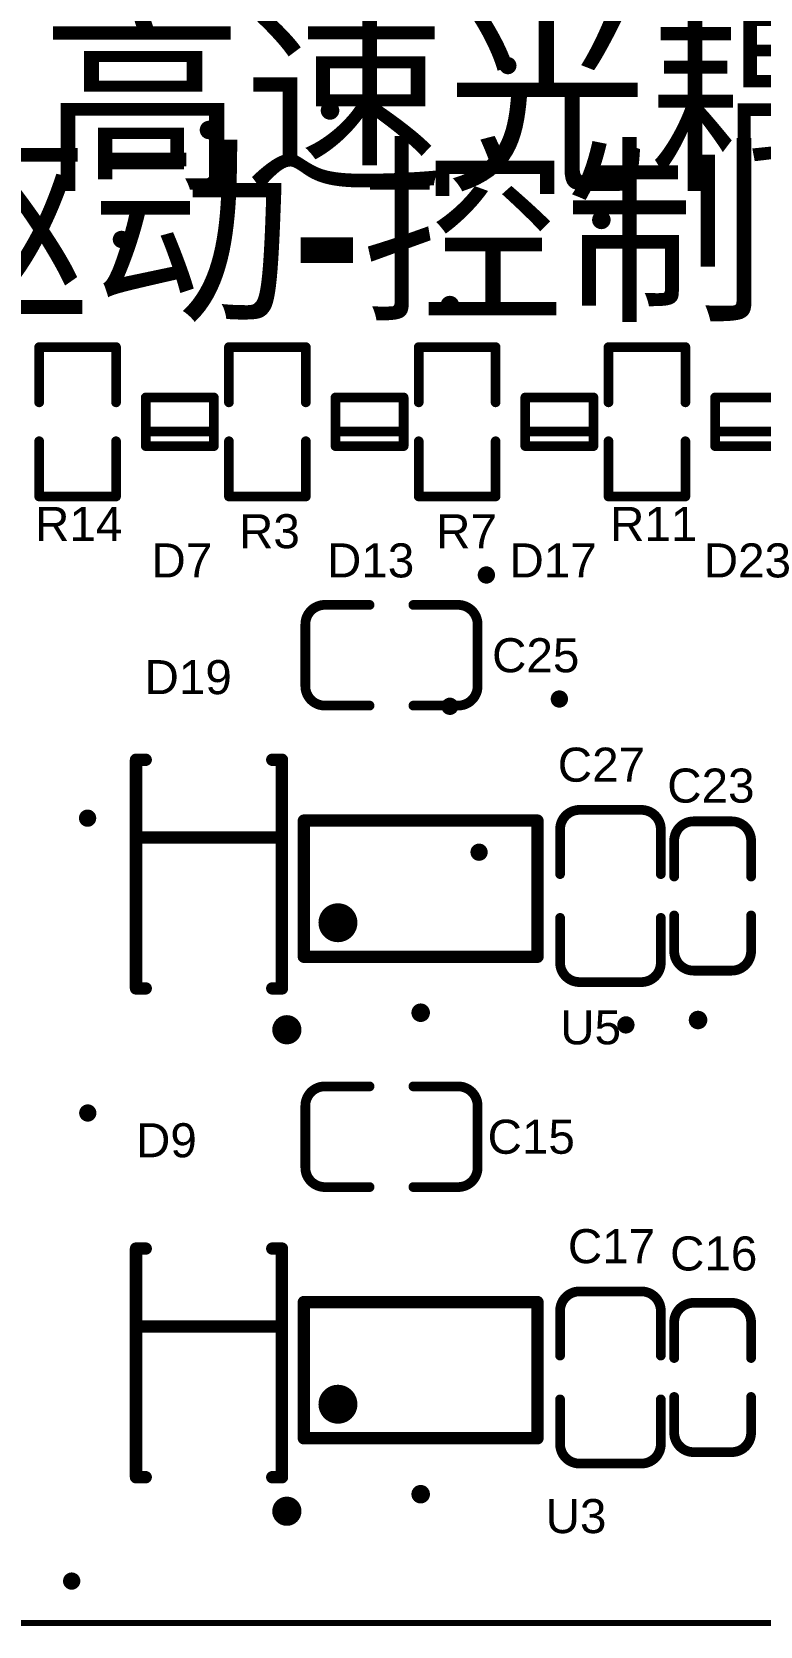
# Model space of a CAD drawing. Header units: inches. Extents: x -6 to 109, y -11 to 64.
# Drawn here: x 62.51 to 77.48, y -0.16 to 32.62 of the extents above; entities that cross this region are included whole.
import ezdxf

# ---------------------------------------------------------------- set-up
doc = ezdxf.new("R2010")
doc.units = ezdxf.units.IN
for name, color, linetype in [('Mechanical1', 6, 'Continuous'), ('TopOverlay', 2, 'Continuous'), ('ViaHoleLayer', 16, 'Continuous')]:
    doc.layers.add(name, color=color, linetype=linetype)
doc.styles.add('Arial', font='', dxfattribs={"height": 0.2})
doc.styles.add('Arial_Bold', font='', dxfattribs={"height": 0.2})
doc.styles.get('Arial').set_extended_font_data('Arial')
doc.styles.get('Arial_Bold').set_extended_font_data('Arial', bold=True)

# ---------------------------------------------------------------- blocks, each defined once
blk = doc.blocks.new('LC_SOIC_8_150____7')
at = {"layer": 'TopOverlay', "const_width": 0.254}
for points in [[(-2.4, 1.4), (2.4, 1.4)], [(-2.4, -1.4), (-2.4, 1.4)], [(2.4, -1.4), (2.4, 1.4)], [(-2.4, -1.4), (2.4, -1.4)]]:
    blk.add_lwpolyline(points, dxfattribs=at)
at = {"layer": 'TopOverlay'}
for points, const_width in [([(-2.464, 1.4, 1), (-2.337, 1.4, 1)], 0.127), ([(-2.464, 1.4, 1), (-2.337, 1.4, 1)], 0.127), ([(2.337, 1.4, 1), (2.464, 1.4, 1)], 0.127), ([(2.337, 1.4, 1), (2.464, 1.4, 1)], 0.127), ([(-1.5, -0.7, 1), (-1.9, -0.7, 1)], 0.4), ([(-2, -0.7, 1), (-1.8, -0.7, 1)], 0.2), ([(-1.6, -0.7, 1), (-1.4, -0.7, 1)], 0.2), ([(-2.464, -1.4, 1), (-2.337, -1.4, 1)], 0.127), ([(-2.464, -1.4, 1), (-2.337, -1.4, 1)], 0.127), ([(2.337, -1.4, 1), (2.464, -1.4, 1)], 0.127), ([(2.337, -1.4, 1), (2.464, -1.4, 1)], 0.127), ([(-2.6, -2.9, 1), (-2.9, -2.9, 1)], 0.3), ([(-2.975, -2.9, 1), (-2.825, -2.9, 1)], 0.15), ([(-2.675, -2.9, 1), (-2.525, -2.9, 1)], 0.15)]:
    blk.add_lwpolyline(points, format="xyb", close=True, dxfattribs=dict(at, const_width=const_width))
blk = doc.blocks.new('LC_SOIC_8_150____9')
at = {"layer": 'TopOverlay', "const_width": 0.254}
for points in [[(-2.4, 1.4), (2.4, 1.4)], [(-2.4, -1.4), (-2.4, 1.4)], [(2.4, -1.4), (2.4, 1.4)], [(-2.4, -1.4), (2.4, -1.4)]]:
    blk.add_lwpolyline(points, dxfattribs=at)
at = {"layer": 'TopOverlay'}
for points, const_width in [([(-2.464, 1.4, 1), (-2.337, 1.4, 1)], 0.127), ([(-2.464, 1.4, 1), (-2.337, 1.4, 1)], 0.127), ([(2.337, 1.4, 1), (2.464, 1.4, 1)], 0.127), ([(2.337, 1.4, 1), (2.464, 1.4, 1)], 0.127), ([(-1.5, -0.7, 1), (-1.9, -0.7, 1)], 0.4), ([(-2, -0.7, 1), (-1.8, -0.7, 1)], 0.2), ([(-1.6, -0.7, 1), (-1.4, -0.7, 1)], 0.2), ([(-2.464, -1.4, 1), (-2.337, -1.4, 1)], 0.127), ([(-2.464, -1.4, 1), (-2.337, -1.4, 1)], 0.127), ([(2.337, -1.4, 1), (2.464, -1.4, 1)], 0.127), ([(2.337, -1.4, 1), (2.464, -1.4, 1)], 0.127), ([(-2.6, -2.9, 1), (-2.9, -2.9, 1)], 0.3), ([(-2.975, -2.9, 1), (-2.825, -2.9, 1)], 0.15), ([(-2.675, -2.9, 1), (-2.525, -2.9, 1)], 0.15)]:
    blk.add_lwpolyline(points, format="xyb", close=True, dxfattribs=dict(at, const_width=const_width))
blk = doc.blocks.new('LC_0603_R_26')
at = {"layer": 'TopOverlay', "const_width": 0.2}
for points in [[(-0.4, 0.79), (-1.535, 0.79)], [(-1.535, -0.79), (-1.535, 0.79)], [(1.535, 0.79), (0.4, 0.79)], [(1.535, -0.79), (1.535, 0.79)], [(-0.4, -0.79), (-1.535, -0.79)], [(1.535, -0.79), (0.4, -0.79)]]:
    blk.add_lwpolyline(points, dxfattribs=at)
at = {"layer": 'TopOverlay', "const_width": 0.1}
for points in [[(-1.585, 0.79, 1), (-1.485, 0.79, 1)], [(-1.585, 0.79, 1), (-1.485, 0.79, 1)], [(-0.45, 0.79, 1), (-0.35, 0.79, 1)], [(0.35, 0.79, 1), (0.45, 0.79, 1)], [(1.485, 0.79, 1), (1.585, 0.79, 1)], [(1.485, 0.79, 1), (1.585, 0.79, 1)], [(-1.585, -0.79, 1), (-1.485, -0.79, 1)], [(-1.585, -0.79, 1), (-1.485, -0.79, 1)], [(-0.45, -0.79, 1), (-0.35, -0.79, 1)], [(0.35, -0.79, 1), (0.45, -0.79, 1)], [(1.485, -0.79, 1), (1.585, -0.79, 1)], [(1.485, -0.79, 1), (1.585, -0.79, 1)]]:
    blk.add_lwpolyline(points, format="xyb", close=True, dxfattribs=at)
blk = doc.blocks.new('LC_0603_R_29')
at = {"layer": 'TopOverlay', "const_width": 0.2}
for points in [[(-0.4, 0.79), (-1.535, 0.79)], [(-1.535, -0.79), (-1.535, 0.79)], [(1.535, 0.79), (0.4, 0.79)], [(1.535, -0.79), (1.535, 0.79)], [(-0.4, -0.79), (-1.535, -0.79)], [(1.535, -0.79), (0.4, -0.79)]]:
    blk.add_lwpolyline(points, dxfattribs=at)
at = {"layer": 'TopOverlay', "const_width": 0.1}
for points in [[(-1.585, 0.79, 1), (-1.485, 0.79, 1)], [(-1.585, 0.79, 1), (-1.485, 0.79, 1)], [(-0.45, 0.79, 1), (-0.35, 0.79, 1)], [(0.35, 0.79, 1), (0.45, 0.79, 1)], [(1.485, 0.79, 1), (1.585, 0.79, 1)], [(1.485, 0.79, 1), (1.585, 0.79, 1)], [(-1.585, -0.79, 1), (-1.485, -0.79, 1)], [(-1.585, -0.79, 1), (-1.485, -0.79, 1)], [(-0.45, -0.79, 1), (-0.35, -0.79, 1)], [(0.35, -0.79, 1), (0.45, -0.79, 1)], [(1.485, -0.79, 1), (1.585, -0.79, 1)], [(1.485, -0.79, 1), (1.585, -0.79, 1)]]:
    blk.add_lwpolyline(points, format="xyb", close=True, dxfattribs=at)
blk = doc.blocks.new('LC_0603_R_33')
at = {"layer": 'TopOverlay', "const_width": 0.2}
for points in [[(-0.4, 0.79), (-1.535, 0.79)], [(-1.535, -0.79), (-1.535, 0.79)], [(1.535, 0.79), (0.4, 0.79)], [(1.535, -0.79), (1.535, 0.79)], [(-0.4, -0.79), (-1.535, -0.79)], [(1.535, -0.79), (0.4, -0.79)]]:
    blk.add_lwpolyline(points, dxfattribs=at)
at = {"layer": 'TopOverlay', "const_width": 0.1}
for points in [[(-1.585, 0.79, 1), (-1.485, 0.79, 1)], [(-1.585, 0.79, 1), (-1.485, 0.79, 1)], [(-0.45, 0.79, 1), (-0.35, 0.79, 1)], [(0.35, 0.79, 1), (0.45, 0.79, 1)], [(1.485, 0.79, 1), (1.585, 0.79, 1)], [(1.485, 0.79, 1), (1.585, 0.79, 1)], [(-1.585, -0.79, 1), (-1.485, -0.79, 1)], [(-1.585, -0.79, 1), (-1.485, -0.79, 1)], [(-0.45, -0.79, 1), (-0.35, -0.79, 1)], [(0.35, -0.79, 1), (0.45, -0.79, 1)], [(1.485, -0.79, 1), (1.585, -0.79, 1)], [(1.485, -0.79, 1), (1.585, -0.79, 1)]]:
    blk.add_lwpolyline(points, format="xyb", close=True, dxfattribs=at)
blk = doc.blocks.new('LC_0603_R_37')
at = {"layer": 'TopOverlay', "const_width": 0.2}
for points in [[(-0.4, 0.79), (-1.535, 0.79)], [(-1.535, -0.79), (-1.535, 0.79)], [(1.535, 0.79), (0.4, 0.79)], [(1.535, -0.79), (1.535, 0.79)], [(-0.4, -0.79), (-1.535, -0.79)], [(1.535, -0.79), (0.4, -0.79)]]:
    blk.add_lwpolyline(points, dxfattribs=at)
at = {"layer": 'TopOverlay', "const_width": 0.1}
for points in [[(-1.585, 0.79, 1), (-1.485, 0.79, 1)], [(-1.585, 0.79, 1), (-1.485, 0.79, 1)], [(-0.45, 0.79, 1), (-0.35, 0.79, 1)], [(0.35, 0.79, 1), (0.45, 0.79, 1)], [(1.485, 0.79, 1), (1.585, 0.79, 1)], [(1.485, 0.79, 1), (1.585, 0.79, 1)], [(-1.585, -0.79, 1), (-1.485, -0.79, 1)], [(-1.585, -0.79, 1), (-1.485, -0.79, 1)], [(-0.45, -0.79, 1), (-0.35, -0.79, 1)], [(0.35, -0.79, 1), (0.45, -0.79, 1)], [(1.485, -0.79, 1), (1.585, -0.79, 1)], [(1.485, -0.79, 1), (1.585, -0.79, 1)]]:
    blk.add_lwpolyline(points, format="xyb", close=True, dxfattribs=at)
blk = doc.blocks.new('LC_SOD_123F_58')
at = {"layer": 'TopOverlay', "const_width": 0.2}
for points in [[(-0.5, 0.7), (-0.5, -0.7)], [(-0.5, 0.7), (0.5, 0.7)], [(-0.2, 0.7), (-0.2, -0.7)], [(0.5, 0.7), (0.5, -0.7)], [(-0.5, -0.7), (0.5, -0.7)]]:
    blk.add_lwpolyline(points, dxfattribs=at)
at = {"layer": 'TopOverlay', "const_width": 0.1}
for points in [[(-0.55, 0.7, 1), (-0.45, 0.7, 1)], [(-0.55, 0.7, 1), (-0.45, 0.7, 1)], [(-0.25, 0.7, 1), (-0.15, 0.7, 1)], [(0.45, 0.7, 1), (0.55, 0.7, 1)], [(0.45, 0.7, 1), (0.55, 0.7, 1)], [(-0.55, -0.7, 1), (-0.45, -0.7, 1)], [(-0.55, -0.7, 1), (-0.45, -0.7, 1)], [(-0.25, -0.7, 1), (-0.15, -0.7, 1)], [(0.45, -0.7, 1), (0.55, -0.7, 1)], [(0.45, -0.7, 1), (0.55, -0.7, 1)]]:
    blk.add_lwpolyline(points, format="xyb", close=True, dxfattribs=at)
blk = doc.blocks.new('LC_SMA_DO_214AC__S1_62')
at = {"layer": 'TopOverlay', "const_width": 0.254}
for points in [[(2.35, 1.5), (-2.35, 1.5)], [(-2.35, 1.3), (-2.35, 1.5)], [(-0.75, -1.5), (-0.75, 1.5)], [(2.35, 1.3), (2.35, 1.5)], [(-2.35, -1.5), (-2.35, -1.3)], [(2.35, -1.5), (2.35, -1.3)], [(2.35, -1.5), (-2.35, -1.5)]]:
    blk.add_lwpolyline(points, dxfattribs=at)
at = {"layer": 'TopOverlay', "const_width": 0.127}
for points in [[(-2.414, 1.5, 1), (-2.287, 1.5, 1)], [(-2.414, 1.5, 1), (-2.287, 1.5, 1)], [(-2.414, 1.3, 1), (-2.287, 1.3, 1)], [(-0.814, 1.5, 1), (-0.687, 1.5, 1)], [(2.287, 1.5, 1), (2.414, 1.5, 1)], [(2.287, 1.5, 1), (2.414, 1.5, 1)], [(2.287, 1.3, 1), (2.414, 1.3, 1)], [(-2.414, -1.3, 1), (-2.287, -1.3, 1)], [(2.287, -1.3, 1), (2.414, -1.3, 1)], [(-2.414, -1.5, 1), (-2.287, -1.5, 1)], [(-2.414, -1.5, 1), (-2.287, -1.5, 1)], [(-0.814, -1.5, 1), (-0.687, -1.5, 1)], [(2.287, -1.5, 1), (2.414, -1.5, 1)], [(2.287, -1.5, 1), (2.414, -1.5, 1)]]:
    blk.add_lwpolyline(points, format="xyb", close=True, dxfattribs=at)
blk = doc.blocks.new('LC_SOD_123F_64')
at = {"layer": 'TopOverlay', "const_width": 0.2}
for points in [[(-0.5, 0.7), (-0.5, -0.7)], [(-0.5, 0.7), (0.5, 0.7)], [(-0.2, 0.7), (-0.2, -0.7)], [(0.5, 0.7), (0.5, -0.7)], [(-0.5, -0.7), (0.5, -0.7)]]:
    blk.add_lwpolyline(points, dxfattribs=at)
at = {"layer": 'TopOverlay', "const_width": 0.1}
for points in [[(-0.55, 0.7, 1), (-0.45, 0.7, 1)], [(-0.55, 0.7, 1), (-0.45, 0.7, 1)], [(-0.25, 0.7, 1), (-0.15, 0.7, 1)], [(0.45, 0.7, 1), (0.55, 0.7, 1)], [(0.45, 0.7, 1), (0.55, 0.7, 1)], [(-0.55, -0.7, 1), (-0.45, -0.7, 1)], [(-0.55, -0.7, 1), (-0.45, -0.7, 1)], [(-0.25, -0.7, 1), (-0.15, -0.7, 1)], [(0.45, -0.7, 1), (0.55, -0.7, 1)], [(0.45, -0.7, 1), (0.55, -0.7, 1)]]:
    blk.add_lwpolyline(points, format="xyb", close=True, dxfattribs=at)
blk = doc.blocks.new('LC_SOD_123F_68')
at = {"layer": 'TopOverlay', "const_width": 0.2}
for points in [[(-0.5, 0.7), (-0.5, -0.7)], [(-0.5, 0.7), (0.5, 0.7)], [(-0.2, 0.7), (-0.2, -0.7)], [(0.5, 0.7), (0.5, -0.7)], [(-0.5, -0.7), (0.5, -0.7)]]:
    blk.add_lwpolyline(points, dxfattribs=at)
at = {"layer": 'TopOverlay', "const_width": 0.1}
for points in [[(-0.55, 0.7, 1), (-0.45, 0.7, 1)], [(-0.55, 0.7, 1), (-0.45, 0.7, 1)], [(-0.25, 0.7, 1), (-0.15, 0.7, 1)], [(0.45, 0.7, 1), (0.55, 0.7, 1)], [(0.45, 0.7, 1), (0.55, 0.7, 1)], [(-0.55, -0.7, 1), (-0.45, -0.7, 1)], [(-0.55, -0.7, 1), (-0.45, -0.7, 1)], [(-0.25, -0.7, 1), (-0.15, -0.7, 1)], [(0.45, -0.7, 1), (0.55, -0.7, 1)], [(0.45, -0.7, 1), (0.55, -0.7, 1)]]:
    blk.add_lwpolyline(points, format="xyb", close=True, dxfattribs=at)
blk = doc.blocks.new('LC_SMA_DO_214AC__S1_72')
at = {"layer": 'TopOverlay', "const_width": 0.254}
for points in [[(2.35, 1.5), (-2.35, 1.5)], [(-2.35, 1.3), (-2.35, 1.5)], [(-0.75, -1.5), (-0.75, 1.5)], [(2.35, 1.3), (2.35, 1.5)], [(-2.35, -1.5), (-2.35, -1.3)], [(2.35, -1.5), (2.35, -1.3)], [(2.35, -1.5), (-2.35, -1.5)]]:
    blk.add_lwpolyline(points, dxfattribs=at)
at = {"layer": 'TopOverlay', "const_width": 0.127}
for points in [[(-2.414, 1.5, 1), (-2.287, 1.5, 1)], [(-2.414, 1.5, 1), (-2.287, 1.5, 1)], [(-2.414, 1.3, 1), (-2.287, 1.3, 1)], [(-0.814, 1.5, 1), (-0.687, 1.5, 1)], [(2.287, 1.5, 1), (2.414, 1.5, 1)], [(2.287, 1.5, 1), (2.414, 1.5, 1)], [(2.287, 1.3, 1), (2.414, 1.3, 1)], [(-2.414, -1.3, 1), (-2.287, -1.3, 1)], [(2.287, -1.3, 1), (2.414, -1.3, 1)], [(-2.414, -1.5, 1), (-2.287, -1.5, 1)], [(-2.414, -1.5, 1), (-2.287, -1.5, 1)], [(-0.814, -1.5, 1), (-0.687, -1.5, 1)], [(2.287, -1.5, 1), (2.414, -1.5, 1)], [(2.287, -1.5, 1), (2.414, -1.5, 1)]]:
    blk.add_lwpolyline(points, format="xyb", close=True, dxfattribs=at)
blk = doc.blocks.new('LC_SOD_123F_74')
at = {"layer": 'TopOverlay', "const_width": 0.2}
for points in [[(-0.5, 0.7), (-0.5, -0.7)], [(-0.5, 0.7), (0.5, 0.7)], [(-0.2, 0.7), (-0.2, -0.7)], [(0.5, 0.7), (0.5, -0.7)], [(-0.5, -0.7), (0.5, -0.7)]]:
    blk.add_lwpolyline(points, dxfattribs=at)
at = {"layer": 'TopOverlay', "const_width": 0.1}
for points in [[(-0.55, 0.7, 1), (-0.45, 0.7, 1)], [(-0.55, 0.7, 1), (-0.45, 0.7, 1)], [(-0.25, 0.7, 1), (-0.15, 0.7, 1)], [(0.45, 0.7, 1), (0.55, 0.7, 1)], [(0.45, 0.7, 1), (0.55, 0.7, 1)], [(-0.55, -0.7, 1), (-0.45, -0.7, 1)], [(-0.55, -0.7, 1), (-0.45, -0.7, 1)], [(-0.25, -0.7, 1), (-0.15, -0.7, 1)], [(0.45, -0.7, 1), (0.55, -0.7, 1)], [(0.45, -0.7, 1), (0.55, -0.7, 1)]]:
    blk.add_lwpolyline(points, format="xyb", close=True, dxfattribs=at)
blk = doc.blocks.new('LC_0805_C_85')
at = {"layer": 'TopOverlay', "const_width": 0.2}
for points in [[(-1.77, 0.635, -0.414214), (-1.37, 1.035)], [(1.37, 1.035, -0.414213), (1.77, 0.635)], [(-1.37, -1.035, -0.414214), (-1.77, -0.635)], [(1.77, -0.635, -0.414214), (1.37, -1.035)]]:
    blk.add_lwpolyline(points, format="xyb", dxfattribs=at)
for points in [[(-1.37, 1.035), (-0.45, 1.035)], [(0.45, 1.035), (1.37, 1.035)], [(-1.77, 0.635), (-1.77, -0.635)], [(1.77, 0.635), (1.77, -0.635)], [(-1.37, -1.035), (-0.45, -1.035)], [(0.45, -1.035), (1.37, -1.035)]]:
    blk.add_lwpolyline(points, dxfattribs=at)
at = {"layer": 'TopOverlay', "const_width": 0.1}
for points in [[(-1.42, 1.035, 1), (-1.32, 1.035, 1)], [(-1.42, 1.035, 1), (-1.32, 1.035, 1)], [(-0.5, 1.035, 1), (-0.4, 1.035, 1)], [(0.4, 1.035, 1), (0.5, 1.035, 1)], [(1.32, 1.035, 1), (1.42, 1.035, 1)], [(1.32, 1.035, 1), (1.42, 1.035, 1)], [(-1.82, 0.635, 1), (-1.72, 0.635, 1)], [(-1.82, 0.635, 1), (-1.72, 0.635, 1)], [(1.72, 0.635, 1), (1.82, 0.635, 1)], [(1.72, 0.635, 1), (1.82, 0.635, 1)], [(-1.82, -0.635, 1), (-1.72, -0.635, 1)], [(-1.82, -0.635, 1), (-1.72, -0.635, 1)], [(1.72, -0.635, 1), (1.82, -0.635, 1)], [(1.72, -0.635, 1), (1.82, -0.635, 1)], [(-1.42, -1.035, 1), (-1.32, -1.035, 1)], [(-1.42, -1.035, 1), (-1.32, -1.035, 1)], [(-0.5, -1.035, 1), (-0.4, -1.035, 1)], [(0.4, -1.035, 1), (0.5, -1.035, 1)], [(1.32, -1.035, 1), (1.42, -1.035, 1)], [(1.32, -1.035, 1), (1.42, -1.035, 1)]]:
    blk.add_lwpolyline(points, format="xyb", close=True, dxfattribs=at)
blk = doc.blocks.new('LC_0805_C_87')
at = {"layer": 'TopOverlay', "const_width": 0.2}
for points in [[(-1.77, 0.635, -0.414214), (-1.37, 1.035)], [(1.37, 1.035, -0.414213), (1.77, 0.635)], [(-1.37, -1.035, -0.414214), (-1.77, -0.635)], [(1.77, -0.635, -0.414214), (1.37, -1.035)]]:
    blk.add_lwpolyline(points, format="xyb", dxfattribs=at)
for points in [[(-1.37, 1.035), (-0.45, 1.035)], [(0.45, 1.035), (1.37, 1.035)], [(-1.77, -0.635), (-1.77, 0.635)], [(1.77, -0.635), (1.77, 0.635)], [(-1.37, -1.035), (-0.45, -1.035)], [(0.45, -1.035), (1.37, -1.035)]]:
    blk.add_lwpolyline(points, dxfattribs=at)
at = {"layer": 'TopOverlay', "const_width": 0.1}
for points in [[(-1.42, 1.035, 1), (-1.32, 1.035, 1)], [(-1.42, 1.035, 1), (-1.32, 1.035, 1)], [(-0.5, 1.035, 1), (-0.4, 1.035, 1)], [(0.4, 1.035, 1), (0.5, 1.035, 1)], [(1.32, 1.035, 1), (1.42, 1.035, 1)], [(1.32, 1.035, 1), (1.42, 1.035, 1)], [(-1.82, 0.635, 1), (-1.72, 0.635, 1)], [(-1.82, 0.635, 1), (-1.72, 0.635, 1)], [(1.72, 0.635, 1), (1.82, 0.635, 1)], [(1.72, 0.635, 1), (1.82, 0.635, 1)], [(-1.82, -0.635, 1), (-1.72, -0.635, 1)], [(-1.82, -0.635, 1), (-1.72, -0.635, 1)], [(1.72, -0.635, 1), (1.82, -0.635, 1)], [(1.72, -0.635, 1), (1.82, -0.635, 1)], [(-1.42, -1.035, 1), (-1.32, -1.035, 1)], [(-1.42, -1.035, 1), (-1.32, -1.035, 1)], [(-0.5, -1.035, 1), (-0.4, -1.035, 1)], [(0.4, -1.035, 1), (0.5, -1.035, 1)], [(1.32, -1.035, 1), (1.42, -1.035, 1)], [(1.32, -1.035, 1), (1.42, -1.035, 1)]]:
    blk.add_lwpolyline(points, format="xyb", close=True, dxfattribs=at)
blk = doc.blocks.new('LC_0603_C_89')
at = {"layer": 'TopOverlay', "const_width": 0.2}
for points in [[(-1.535, 0.39, -0.414214), (-1.135, 0.79)], [(1.135, 0.79, -0.414213), (1.535, 0.39)], [(-1.135, -0.79, -0.414214), (-1.535, -0.39)], [(1.535, -0.39, -0.414213), (1.135, -0.79)]]:
    blk.add_lwpolyline(points, format="xyb", dxfattribs=at)
for points in [[(-1.135, 0.79), (-0.4, 0.79)], [(0.4, 0.79), (1.135, 0.79)], [(-1.535, 0.39), (-1.535, -0.39)], [(1.535, 0.39), (1.535, -0.39)], [(-1.135, -0.79), (-0.4, -0.79)], [(0.4, -0.79), (1.135, -0.79)]]:
    blk.add_lwpolyline(points, dxfattribs=at)
at = {"layer": 'TopOverlay', "const_width": 0.1}
for points in [[(-1.185, 0.79, 1), (-1.085, 0.79, 1)], [(-1.185, 0.79, 1), (-1.085, 0.79, 1)], [(-0.45, 0.79, 1), (-0.35, 0.79, 1)], [(0.35, 0.79, 1), (0.45, 0.79, 1)], [(1.085, 0.79, 1), (1.185, 0.79, 1)], [(1.085, 0.79, 1), (1.185, 0.79, 1)], [(-1.585, 0.39, 1), (-1.485, 0.39, 1)], [(-1.585, 0.39, 1), (-1.485, 0.39, 1)], [(1.485, 0.39, 1), (1.585, 0.39, 1)], [(1.485, 0.39, 1), (1.585, 0.39, 1)], [(-1.585, -0.39, 1), (-1.485, -0.39, 1)], [(-1.585, -0.39, 1), (-1.485, -0.39, 1)], [(1.485, -0.39, 1), (1.585, -0.39, 1)], [(1.485, -0.39, 1), (1.585, -0.39, 1)], [(-1.185, -0.79, 1), (-1.085, -0.79, 1)], [(-1.185, -0.79, 1), (-1.085, -0.79, 1)], [(-0.45, -0.79, 1), (-0.35, -0.79, 1)], [(0.35, -0.79, 1), (0.45, -0.79, 1)], [(1.085, -0.79, 1), (1.185, -0.79, 1)], [(1.085, -0.79, 1), (1.185, -0.79, 1)]]:
    blk.add_lwpolyline(points, format="xyb", close=True, dxfattribs=at)
blk = doc.blocks.new('LC_0805_C_95')
at = {"layer": 'TopOverlay', "const_width": 0.2}
for points in [[(-1.77, 0.635, -0.414214), (-1.37, 1.035)], [(1.37, 1.035, -0.414213), (1.77, 0.635)], [(-1.37, -1.035, -0.414214), (-1.77, -0.635)], [(1.77, -0.635, -0.414214), (1.37, -1.035)]]:
    blk.add_lwpolyline(points, format="xyb", dxfattribs=at)
for points in [[(-1.37, 1.035), (-0.45, 1.035)], [(0.45, 1.035), (1.37, 1.035)], [(-1.77, 0.635), (-1.77, -0.635)], [(1.77, 0.635), (1.77, -0.635)], [(-1.37, -1.035), (-0.45, -1.035)], [(0.45, -1.035), (1.37, -1.035)]]:
    blk.add_lwpolyline(points, dxfattribs=at)
at = {"layer": 'TopOverlay', "const_width": 0.1}
for points in [[(-1.42, 1.035, 1), (-1.32, 1.035, 1)], [(-1.42, 1.035, 1), (-1.32, 1.035, 1)], [(-0.5, 1.035, 1), (-0.4, 1.035, 1)], [(0.4, 1.035, 1), (0.5, 1.035, 1)], [(1.32, 1.035, 1), (1.42, 1.035, 1)], [(1.32, 1.035, 1), (1.42, 1.035, 1)], [(-1.82, 0.635, 1), (-1.72, 0.635, 1)], [(-1.82, 0.635, 1), (-1.72, 0.635, 1)], [(1.72, 0.635, 1), (1.82, 0.635, 1)], [(1.72, 0.635, 1), (1.82, 0.635, 1)], [(-1.82, -0.635, 1), (-1.72, -0.635, 1)], [(-1.82, -0.635, 1), (-1.72, -0.635, 1)], [(1.72, -0.635, 1), (1.82, -0.635, 1)], [(1.72, -0.635, 1), (1.82, -0.635, 1)], [(-1.42, -1.035, 1), (-1.32, -1.035, 1)], [(-1.42, -1.035, 1), (-1.32, -1.035, 1)], [(-0.5, -1.035, 1), (-0.4, -1.035, 1)], [(0.4, -1.035, 1), (0.5, -1.035, 1)], [(1.32, -1.035, 1), (1.42, -1.035, 1)], [(1.32, -1.035, 1), (1.42, -1.035, 1)]]:
    blk.add_lwpolyline(points, format="xyb", close=True, dxfattribs=at)
blk = doc.blocks.new('LC_0603_C_96')
at = {"layer": 'TopOverlay', "const_width": 0.2}
for points in [[(-1.535, 0.39, -0.414214), (-1.135, 0.79)], [(1.135, 0.79, -0.414213), (1.535, 0.39)], [(-1.135, -0.79, -0.414214), (-1.535, -0.39)], [(1.535, -0.39, -0.414213), (1.135, -0.79)]]:
    blk.add_lwpolyline(points, format="xyb", dxfattribs=at)
for points in [[(-1.135, 0.79), (-0.4, 0.79)], [(0.4, 0.79), (1.135, 0.79)], [(-1.535, 0.39), (-1.535, -0.39)], [(1.535, 0.39), (1.535, -0.39)], [(-1.135, -0.79), (-0.4, -0.79)], [(0.4, -0.79), (1.135, -0.79)]]:
    blk.add_lwpolyline(points, dxfattribs=at)
at = {"layer": 'TopOverlay', "const_width": 0.1}
for points in [[(-1.185, 0.79, 1), (-1.085, 0.79, 1)], [(-1.185, 0.79, 1), (-1.085, 0.79, 1)], [(-0.45, 0.79, 1), (-0.35, 0.79, 1)], [(0.35, 0.79, 1), (0.45, 0.79, 1)], [(1.085, 0.79, 1), (1.185, 0.79, 1)], [(1.085, 0.79, 1), (1.185, 0.79, 1)], [(-1.585, 0.39, 1), (-1.485, 0.39, 1)], [(-1.585, 0.39, 1), (-1.485, 0.39, 1)], [(1.485, 0.39, 1), (1.585, 0.39, 1)], [(1.485, 0.39, 1), (1.585, 0.39, 1)], [(-1.585, -0.39, 1), (-1.485, -0.39, 1)], [(-1.585, -0.39, 1), (-1.485, -0.39, 1)], [(1.485, -0.39, 1), (1.585, -0.39, 1)], [(1.485, -0.39, 1), (1.585, -0.39, 1)], [(-1.185, -0.79, 1), (-1.085, -0.79, 1)], [(-1.185, -0.79, 1), (-1.085, -0.79, 1)], [(-0.45, -0.79, 1), (-0.35, -0.79, 1)], [(0.35, -0.79, 1), (0.45, -0.79, 1)], [(1.085, -0.79, 1), (1.185, -0.79, 1)], [(1.085, -0.79, 1), (1.185, -0.79, 1)]]:
    blk.add_lwpolyline(points, format="xyb", close=True, dxfattribs=at)
blk = doc.blocks.new('LC_0805_C_97')
at = {"layer": 'TopOverlay', "const_width": 0.2}
for points in [[(-1.77, 0.635, -0.414214), (-1.37, 1.035)], [(1.37, 1.035, -0.414213), (1.77, 0.635)], [(-1.37, -1.035, -0.414214), (-1.77, -0.635)], [(1.77, -0.635, -0.414214), (1.37, -1.035)]]:
    blk.add_lwpolyline(points, format="xyb", dxfattribs=at)
for points in [[(-1.37, 1.035), (-0.45, 1.035)], [(0.45, 1.035), (1.37, 1.035)], [(-1.77, -0.635), (-1.77, 0.635)], [(1.77, -0.635), (1.77, 0.635)], [(-1.37, -1.035), (-0.45, -1.035)], [(0.45, -1.035), (1.37, -1.035)]]:
    blk.add_lwpolyline(points, dxfattribs=at)
at = {"layer": 'TopOverlay', "const_width": 0.1}
for points in [[(-1.42, 1.035, 1), (-1.32, 1.035, 1)], [(-1.42, 1.035, 1), (-1.32, 1.035, 1)], [(-0.5, 1.035, 1), (-0.4, 1.035, 1)], [(0.4, 1.035, 1), (0.5, 1.035, 1)], [(1.32, 1.035, 1), (1.42, 1.035, 1)], [(1.32, 1.035, 1), (1.42, 1.035, 1)], [(-1.82, 0.635, 1), (-1.72, 0.635, 1)], [(-1.82, 0.635, 1), (-1.72, 0.635, 1)], [(1.72, 0.635, 1), (1.82, 0.635, 1)], [(1.72, 0.635, 1), (1.82, 0.635, 1)], [(-1.82, -0.635, 1), (-1.72, -0.635, 1)], [(-1.82, -0.635, 1), (-1.72, -0.635, 1)], [(1.72, -0.635, 1), (1.82, -0.635, 1)], [(1.72, -0.635, 1), (1.82, -0.635, 1)], [(-1.42, -1.035, 1), (-1.32, -1.035, 1)], [(-1.42, -1.035, 1), (-1.32, -1.035, 1)], [(-0.5, -1.035, 1), (-0.4, -1.035, 1)], [(0.4, -1.035, 1), (0.5, -1.035, 1)], [(1.32, -1.035, 1), (1.42, -1.035, 1)], [(1.32, -1.035, 1), (1.42, -1.035, 1)]]:
    blk.add_lwpolyline(points, format="xyb", close=True, dxfattribs=at)

msp = doc.modelspace()

# ---------------------------------------------------------------- hatches: boundary and pattern name
at = {"layer": 'ViaHoleLayer'}
h = msp.add_hatch(color=16, dxfattribs=at)
edge = h.paths.add_edge_path()
edge.add_arc((72.292, 31.923), 0.178, 0, 360)
h = msp.add_hatch(color=16, dxfattribs=at)
edge = h.paths.add_edge_path()
edge.add_arc((68.637, 31.001), 0.191, 0, 360)
h = msp.add_hatch(color=16, dxfattribs=at)
edge = h.paths.add_edge_path()
edge.add_arc((66.15, 30.6), 0.191, 0, 360)
h = msp.add_hatch(color=16, dxfattribs=at)
edge = h.paths.add_edge_path()
edge.add_arc((74.213, 28.751), 0.191, 0, 360)
h = msp.add_hatch(color=16, dxfattribs=at)
edge = h.paths.add_edge_path()
edge.add_arc((64.35, 28.35), 0.178, 0, 360)
h = msp.add_hatch(color=16, dxfattribs=at)
edge = h.paths.add_edge_path()
edge.add_arc((71.1, 27), 0.191, 0, 360)
h = msp.add_hatch(color=16, dxfattribs=at)
edge = h.paths.add_edge_path()
edge.add_arc((71.85, 21.45), 0.178, 0, 360)
h = msp.add_hatch(color=16, dxfattribs=at)
edge = h.paths.add_edge_path()
edge.add_arc((73.35, 18.9), 0.178, 0, 360)
h = msp.add_hatch(color=16, dxfattribs=at)
edge = h.paths.add_edge_path()
edge.add_arc((71.1, 18.75), 0.178, 0, 360)
h = msp.add_hatch(color=16, dxfattribs=at)
edge = h.paths.add_edge_path()
edge.add_arc((63.655, 16.45), 0.178, 0, 360)
h = msp.add_hatch(color=16, dxfattribs=at)
edge = h.paths.add_edge_path()
edge.add_arc((71.7, 15.75), 0.178, 0, 360)
h = msp.add_hatch(color=16, dxfattribs=at)
edge = h.paths.add_edge_path()
edge.add_arc((70.5, 12.45), 0.191, 0, 360)
h = msp.add_hatch(color=16, dxfattribs=at)
edge = h.paths.add_edge_path()
edge.add_arc((76.2, 12.3), 0.191, 0, 360)
h = msp.add_hatch(color=16, dxfattribs=at)
edge = h.paths.add_edge_path()
edge.add_arc((74.718, 12.199), 0.178, 0, 360)
h = msp.add_hatch(color=16, dxfattribs=at)
edge = h.paths.add_edge_path()
edge.add_arc((63.659, 10.388), 0.178, 0, 360)
h = msp.add_hatch(color=16, dxfattribs=at)
edge = h.paths.add_edge_path()
edge.add_arc((70.5, 2.55), 0.191, 0, 360)
h = msp.add_hatch(color=16, dxfattribs=at)
edge = h.paths.add_edge_path()
edge.add_arc((63.328, 0.764), 0.178, 0, 360)

# ---------------------------------------------------------------- linework, layer by layer
at = {"layer": 'Mechanical1', "const_width": 0.124}
msp.add_lwpolyline([(-2.622, -0.1), (98.201, -0.1)], dxfattribs=at)

# ---------------------------------------------------------------- block references
for name, p, rotation in [('LC_0603_R_26', (63.45, 24.6), 270), ('LC_0603_R_37', (67.35, 24.6), 270), ('LC_0603_R_33', (71.25, 24.6), 270), ('LC_0603_R_29', (75.15, 24.6), 270), ('LC_SOD_123F_74', (65.55, 24.6), 90), ('LC_SOD_123F_68', (69.45, 24.6), 90), ('LC_SOD_123F_64', (73.35, 24.6), 90), ('LC_SOD_123F_58', (77.25, 24.6), 90), ('LC_SMA_DO_214AC__S1_62', (66.15, 15.3), 270), ('LC_0805_C_85', (74.4, 14.85), 90), ('LC_0603_C_89', (76.5, 14.85), 90), ('LC_SMA_DO_214AC__S1_72', (66.15, 5.25), 270), ('LC_0805_C_95', (74.4, 4.95), 90), ('LC_0603_C_96', (76.5, 4.95), 90)]:
    msp.add_blockref(name, p, dxfattribs=dict(rotation=rotation))
for name, p in [('LC_0805_C_87', (69.9, 19.8)), ('LC_SOIC_8_150____7', (70.5, 15)), ('LC_0805_C_97', (69.9, 9.9)), ('LC_SOIC_8_150____9', (70.5, 5.1))]:
    msp.add_blockref(name, p)

# ---------------------------------------------------------------- texts
at = {"layer": 'TopOverlay', "style": 'Arial_Bold'}
for s, p in [('高速光耦隔离', (62.702, 29.671)), ('驱动-控制独立供电', (59.55, 26.981))]:
    msp.add_text(s, height=3.048, rotation=360, dxfattribs=at).set_placement(p)
at = {"layer": 'TopOverlay', "style": 'Arial'}
for s, p in [('R14', (62.575, 22.15)), ('R3', (66.767, 22)), ('R7', (70.817, 22)), ('R11', (74.392, 22.15)), ('D7', (64.967, 21.4)), ('D13', (68.575, 21.4)), ('D17', (72.325, 21.4)), ('D23', (76.317, 21.4)), ('C25', (71.967, 19.45)), ('D19', (64.825, 19)), ('C27', (73.317, 17.2)), ('C23', (75.567, 16.77)), ('U5', (73.367, 11.8)), ('D9', (64.65, 9.478)), ('C15', (71.875, 9.55)), ('C17', (73.525, 7.3)), ('C16', (75.625, 7.15)), ('U3', (73.067, 1.75))]:
    msp.add_text(s, height=0.7, dxfattribs=at).set_placement(p)

doc.saveas('drawing.dxf')
